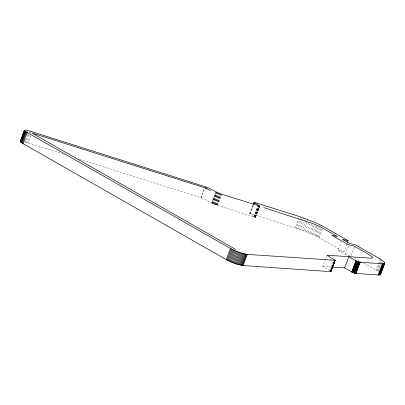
<?xml version="1.0" encoding="UTF-8"?>
<svg xmlns="http://www.w3.org/2000/svg" width="405" height="405" viewBox="0 0 405 405"><rect width="100%" height="100%" fill="white"/><g stroke="black" fill="none" stroke-linecap="round" stroke-linejoin="round"><path stroke-width="0.3" stroke-dasharray="2.02 1.52" d="M27.429 131.615L27.869 130.44M24.847 141.259L25.95 138.323M26.831 135.969L27.494 134.207M24.624 141.846L25.677 142.135L29.651 131.559M25.677 142.135L26.816 142.469L29.464 135.417M30.35 133.068L31.013 131.306M26.816 142.469L28.036 142.849L30.689 135.797M79.228 159.109L200.885 197.746L204.424 188.34M200.885 197.746L201.209 197.853L204.525 189.034M259.787 206.089L255.408 217.313L217.242 205.33L211.592 202.94L215.789 191.773M211.81 203.062L216.007 191.894M212.058 203.194L216.255 192.026M212.326 203.33L216.523 192.162M212.62 203.472L216.817 192.304M212.929 203.619L217.126 192.451M213.258 203.771L217.455 192.603M213.602 203.923L217.799 192.755M213.956 204.074L218.153 192.912M214.321 204.231L218.518 193.064M214.69 204.383L218.887 193.215M215.065 204.535L219.267 193.367M215.445 204.682L219.642 193.514M215.819 204.824L220.016 193.661M216.189 204.96L220.386 193.798M216.548 205.092L220.745 193.924M216.903 205.219L221.1 194.051M217.242 205.33L221.439 194.162M217.566 205.436L221.763 194.268M255.59 217.257L249.455 213.47L252.543 205.198M249.961 213.875L253.277 205.062M250.153 213.992L253.469 205.173M253.641 216.893L257.62 206.317M253.95 216.989L257.924 206.408M254.234 217.075L258.43 205.907M254.497 217.146L258.694 205.978M254.887 216.69L258.861 206.11M254.735 217.207L258.932 206.039M254.947 217.252L259.276 205.639M255.241 216.908L259.438 205.74M255.13 217.288L259.327 206.12M255.282 217.308L259.57 205.836M255.408 217.313L259.676 205.917M255.499 217.308L259.742 205.988M249.45 213.425A2.157 0.309 20.6 0 1 249.753 213.374L295.25 227.716L299.447 216.548M295.25 227.716L296.541 228.136L300.075 218.73M300.297 218.143L300.738 216.969M296.541 228.136L297.898 228.592L301.431 219.186M301.654 218.599L302.095 217.424M297.898 228.592L299.305 229.083L302.839 219.682M303.061 219.095L303.502 217.915M299.305 229.083L300.753 229.61L304.287 220.204M346.847 244.225L343.977 251.869L317.277 236.687L302.231 230.156L305.77 220.755M303.73 230.728L307.263 221.327M307.486 220.735L307.927 219.561M305.238 231.321L308.549 222.502M306.737 231.923L309.83 223.697M308.225 232.536L311.536 223.722M309.683 233.153L312.776 224.927M311.106 233.771L314.417 224.952M312.478 234.384L315.789 225.565M313.789 234.986L317.105 226.167M315.034 235.573L318.35 226.76M316.199 236.14L319.515 227.327M317.277 236.687L320.37 228.46M318.259 237.208L321.575 228.39M319.14 237.694L322.456 228.881M330.06 270.54L322.765 266.374L326.962 255.206M329.857 270.424L333.173 261.605M354.385 247.101L351.074 255.914L345.207 254.542L338.114 250.493L341.207 242.266M345.207 254.542L348.523 245.724M381.201 263.24L378.108 271.466L375.911 270.089L380.108 258.922M376.706 270.555L380.902 259.387M377.44 271.016L379.87 264.551M380.092 263.964L381.419 260.44M381.424 262.653L382.305 260.299M382.538 263.503L382.978 262.329M322.765 266.374L330.89 266.941M338.114 250.493L343.977 251.869M28.036 142.849L63.57 154.133M201.209 197.853L203.006 198.501A6.941 1.002 20.6 0 1 204.849 199.26L211.592 202.94M300.753 229.61L302.231 230.156M354.314 257.762L361.331 261.772M364.029 263.311L375.911 270.089"/><path stroke-width="0.61" d="M347.293 243.051L348.173 240.702L322.456 226.041L315.303 222.603L300.738 216.969L253.95 202.206A2.157 0.309 20.6 0 0 253.646 202.257L259.787 206.089L220.745 193.924L216.523 192.162L209.39 188.244A6.92 0.997 20.6 0 0 207.203 187.333L27.869 130.44L25.667 130.03L24.447 130.233L20.25 141.396L20.701 142.094L23.065 143.664L226.314 259.635L230.997 261.964L236.166 263.954L243.066 265.543L330.683 271.649L335.218 260.243L326.962 255.206L371.056 258.188L372.656 257.722A19.85 2.865 20.6 0 0 372.281 256.871L370.13 255.211L354.137 246.073L348.275 244.701L331.715 235.249L337.578 236.626L321.529 227.478L316.796 225.21A19.85 2.865 20.6 0 0 312.625 223.469L263.716 207.593M381.125 271.993L380.462 273.755C380.938 275.091 378.903 275.061 378.078 274.975L355.57 273.385L352.173 272.185L344.64 267.902L332.141 267.027M380.457 274.509L384.75 263.123L383.859 261.549L380.108 258.922L355.271 244.752L349.409 243.375L342.311 239.325L348.173 240.702M20.27 141.578L24.558 130.101M20.422 141.811L24.578 130.612M20.701 142.094L24.897 130.926L24.447 130.233M21.111 142.423L25.307 131.255L24.897 130.926M21.642 142.798L25.839 131.63L25.307 131.255M22.295 143.213L26.497 132.045L25.839 131.63M23.065 143.664L27.267 132.496L26.497 132.045M226.314 259.635L230.511 248.468L27.267 132.496M227.165 260.106L231.361 248.938L230.511 248.468M228.066 260.577L232.262 249.414L231.361 248.938M229.012 261.048L233.209 249.88L232.262 249.414M229.989 261.514L234.186 250.346L233.209 249.88M230.997 261.964L235.194 250.796L234.186 250.346M253.495 204.474L254.158 202.713M232.019 262.399L236.216 251.237L235.194 250.796M253.687 204.586L254.35 202.824M233.057 262.825L237.254 251.657L236.216 251.237M234.1 263.225L238.297 252.057L243.294 253.657L247.263 254.375L335.218 260.309M235.138 263.599L239.335 252.431M236.166 263.954L240.362 252.786M237.173 264.273L241.37 253.105M238.155 264.566L242.352 253.398M239.097 264.819L243.294 253.657M240.003 265.042L244.2 253.874M240.859 265.224L245.055 254.062M241.658 265.371L245.855 254.203M242.392 265.477L246.594 254.31M243.066 265.543L247.263 254.375M330.404 271.644L334.601 260.476M330.551 271.649L334.748 260.486M330.683 271.649L335.082 260.005M330.794 271.633L335.153 260.091M330.885 271.608L335.193 260.172M344.64 267.902L348.837 256.735L356.37 261.022L359.767 262.217L382.877 263.832L384.198 263.66L384.75 263.123M351.732 271.952L355.929 260.785M351.945 272.069L356.147 260.901M352.173 272.185L356.37 261.022M352.411 272.307L356.608 261.139M352.654 272.418L356.851 261.255M352.907 272.535L357.104 261.367M353.16 272.641L357.357 261.478M353.418 272.747L357.62 261.579M353.681 272.849L357.878 261.681M353.94 272.945L358.136 261.777M354.198 273.031L358.395 261.863M354.451 273.112L358.648 261.944M354.694 273.183L358.891 262.015M354.932 273.248L359.129 262.081M355.155 273.304L359.351 262.136M355.372 273.35L359.569 262.182M355.57 273.385L359.767 262.217M355.757 273.41L359.954 262.243M355.924 273.426L360.121 262.263M378.078 274.975L382.274 263.812M378.68 275L382.877 263.832M379.201 274.985L383.398 263.817M379.642 274.924L383.844 263.756M380.001 274.823L384.198 263.66M381.788 270.231L383.555 265.528M384.218 263.766L384.659 262.587M380.275 274.686L384.472 263.518M380.553 274.038L384.75 262.875M330.996 271.527L330.885 271.173M207.011 188.482L31.99 133.053L235.548 249.369M237.254 251.657L238.297 252.057M206.292 188.229L205.289 187.753M210.524 190.735L205.75 187.991"/></g></svg>
